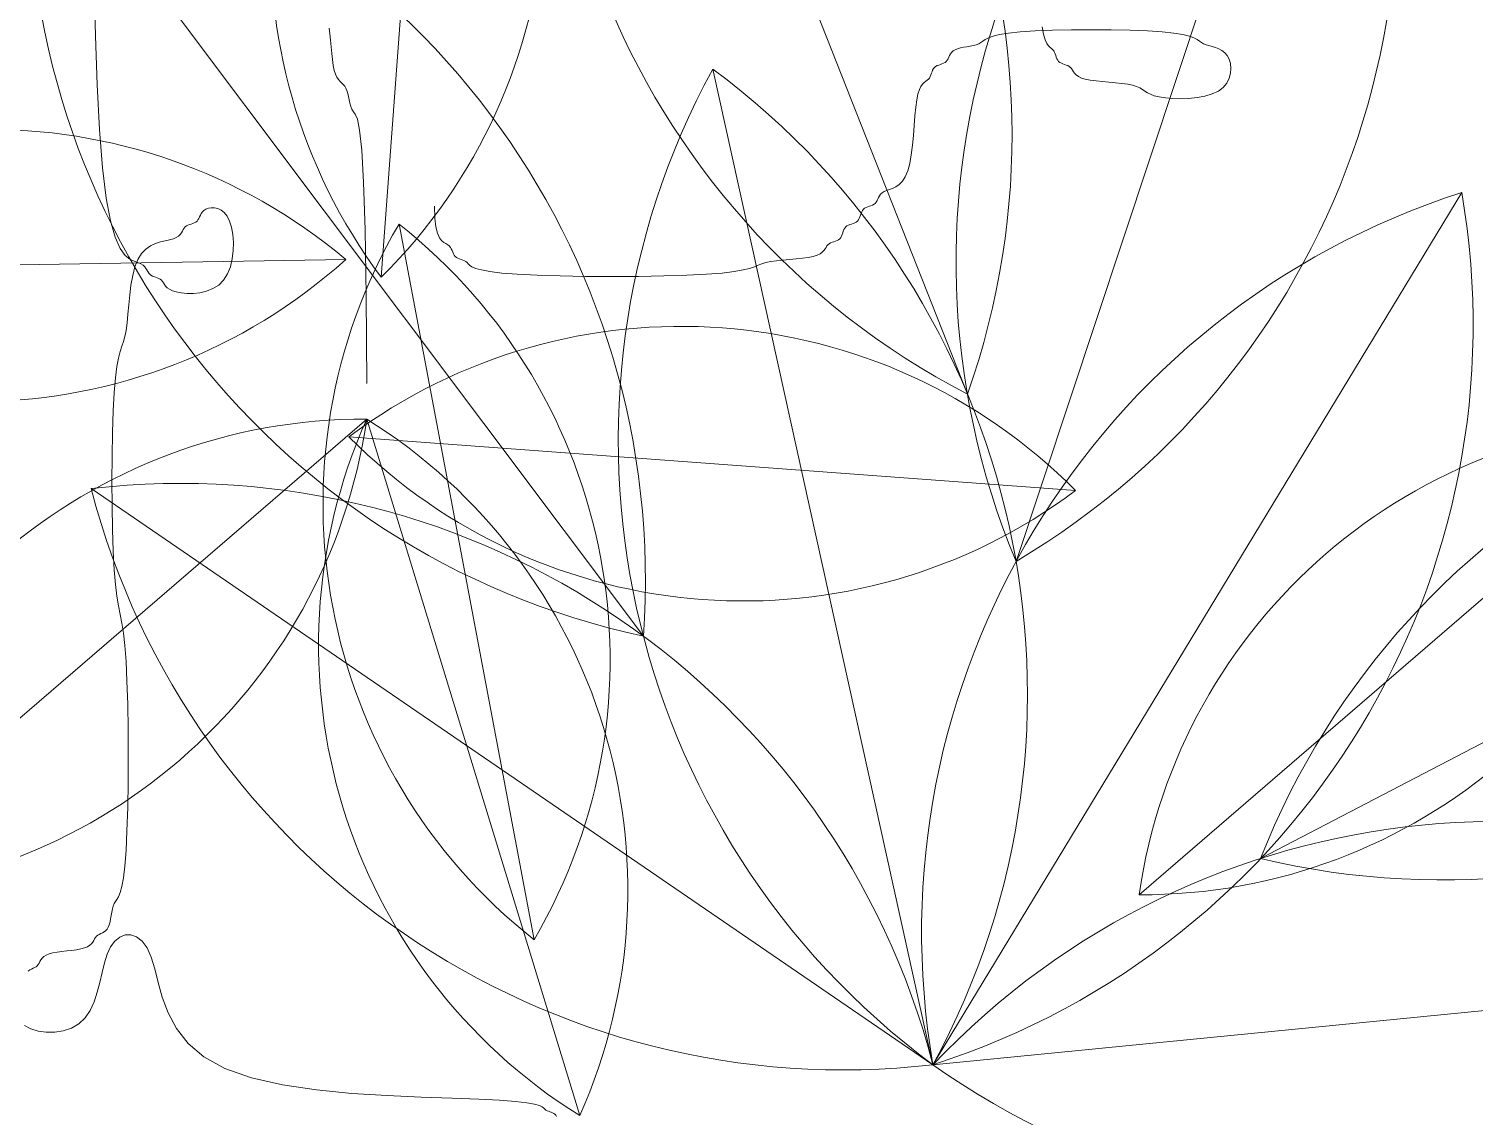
# Model space of a CAD drawing. Header units: millimetres. Extents: x 42 to 552, y 43 to 535.
# Drawn here: x 284.2137 to 284.3451, y 504.4125 to 504.5114 of the extents above; entities that cross this region are included whole.
import ezdxf

# ---------------------------------------------------------------- set-up
doc = ezdxf.new("R2010")
doc.units = ezdxf.units.MM
doc.header["$LTSCALE"] = 0.75
doc.header["$MEASUREMENT"] = 0
doc.layers.add('Gramado', color=9, linetype='Continuous', lineweight=0)

# ---------------------------------------------------------------- blocks, each defined once
blk = doc.blocks.new('arbusto7vista')
for p, q in [((-0.5163606634823452, 0.7073706040454368), (-0.4482699433393691, 0.5347511128616844)), ((-0.3810045409790916, 0.680447189712666), (-0.4394167996755982, 0.5043170022373289)), ((-0.6185525790797612, 0.6391682694651308), (-0.5072094046101085, 0.4907212000931196)), ((-0.4946005522398309, 0.593919276521035), (-0.4545351143242442, 0.412732644589326)), ((-0.3583632501529905, 0.5714298639977216), (-0.4545351143242158, 0.412732644589326)), ((-0.2304148766705225, 0.5360579367811198), (-0.3949489559061021, 0.4502536730395832)), ((-0.6076497003231225, 0.5175646934127229), (-0.4545351143242442, 0.412732644589326)), ((-0.6004169082314377, 0.4363593443116685), (-0.6014485356018611, 0.4363413223587571)), ((-0.5993852808610143, 0.4359880621911714), (-0.6004169082314377, 0.4363593443116685)), ((-0.6041105670682043, 0.4341677137947215), (-0.6047255756928678, 0.4328177688952479)), ((-0.6033386500847371, 0.4352238789267631), (-0.6041105670682043, 0.4341677137947215)), ((-0.6024368779077918, 0.4359556245059366), (-0.6033386500847371, 0.4352238789267631)), ((-0.6014485356018611, 0.4363413223587571), (-0.6024368779077918, 0.4359556245059366)), ((-0.5983969385550836, 0.4352058478237097), (-0.5993852808610143, 0.4359880621911714)), ((-0.5974951663781383, 0.4339910730357701), (-0.5983969385550836, 0.4352058478237097)), ((-0.596723249394671, 0.4323221096538248), (-0.5974951663781383, 0.4339910730357701)), ((-0.6052215503901834, 0.4312407304612975), (-0.6056525974907743, 0.429512296337677)), ((-0.6047255756928678, 0.4328177688952479), (-0.6052215503901834, 0.4312407304612975)), ((-0.5960911069073518, 0.4302007598985966), (-0.596723249394671, 0.4323221096538248)), ((-0.6056525974907743, 0.429512296337677), (-0.6060728233252348, 0.4277081643692213)), ((-0.5954751951715878, 0.4277225475677255), (-0.5960911069073518, 0.4302007598985966)), ((-0.2698612704053005, 0.4308821977067083), (-0.4545351143240737, 0.4127326445886155)), ((-0.6065363342241596, 0.4259040324007799), (-0.6070972365182286, 0.4241755982771593)), ((-0.6060728233252348, 0.4277081643692213), (-0.6065363342241596, 0.4259040324007799)), ((-0.5947186046809634, 0.4250064268530735), (-0.5954751951715878, 0.4277225475677255)), ((-0.6070972365182286, 0.4241755982771593), (-0.6078096365380077, 0.4225985598431947)), ((-0.5936644259290347, 0.4221713519465595), (-0.5947186046809634, 0.4250064268530735)), ((-0.6087276406141484, 0.4212486149437353), (-0.6098855160893493, 0.4201861416071324)), ((-0.6078096365380077, 0.4225985598431947), (-0.6087276406141484, 0.4212486149437353)), ((-0.5921557494094145, 0.4193362770400313), (-0.5936644259290347, 0.4221713519465595)), ((-0.6186507416492475, 0.4192615415352066), (-0.6198086171244483, 0.4198644183448295)), ((-0.6172980833838153, 0.418847908727642), (-0.6186507416492475, 0.4192615415352066)), ((-0.6158155699249335, 0.4186397409760474), (-0.6172980833838153, 0.418847908727642)), ((-0.6142681288692984, 0.418653259334306), (-0.6158155699249335, 0.4186397409760474)), ((-0.6127206878136633, 0.4189046848563152), (-0.6142681288692984, 0.418653259334306)), ((-0.611238174354753, 0.4194102385959582), (-0.6127206878136633, 0.4189046848563152)), ((-0.6098855160893493, 0.4201861416071324), (-0.611238174354753, 0.4194102385959582)), ((-0.5900356656156305, 0.4166201563253793), (-0.5921557494094145, 0.4193362770400313)), ((-0.5871472650412954, 0.4141419439945082), (-0.5900356656156305, 0.4166201563253793)), ((-0.5833336381799938, 0.4120205942392801), (-0.5871472650412954, 0.4141419439945082)), ((-0.5785091161010882, 0.410344421567828), (-0.5833336381799938, 0.4120205942392801)), ((-0.5728729921771105, 0.4090791817533415), (-0.5785091161010882, 0.410344421567828)), ((-0.566695800356456, 0.4081599908852525), (-0.5728729921771105, 0.4090791817533415)), ((-0.5602480745874345, 0.4075219650529789), (-0.566695800356456, 0.4081599908852525)), ((-0.5538003488184131, 0.4071002203459528), (-0.5602480745874345, 0.4075219650529789)), ((-0.5476231569977301, 0.4068298728536064), (-0.5538003488184131, 0.4071002203459528)), ((-0.5419870330737808, 0.4066460386653858), (-0.5476231569977301, 0.4068298728536064)), ((-0.5371625109948468, 0.4064838338706949), (-0.5419870330737808, 0.4066460386653858)), ((-0.5333515894883476, 0.4062909908156342), (-0.5371625109948468, 0.4064838338706949)), ((-0.5304821263975157, 0.4060657068727949), (-0.5333515894883476, 0.4062909908156342)), ((-0.5284134443446646, 0.4058187956714363), (-0.5304821263975157, 0.4060657068727949)), ((-0.5270048659520796, 0.4055610708408324), (-0.5284134443446646, 0.4058187956714363)), ((-0.5261157138420458, 0.4053033460102142), (-0.5270048659520796, 0.4055610708408324)), ((-0.5256053106368768, 0.4050564348088699), (-0.5261157138420458, 0.4053033460102142)), ((-0.5253329789588577, 0.4048311508660305), (-0.5256053106368768, 0.4050564348088699)), ((-0.5251580414302452, 0.4046383078109557), (-0.5253329789588577, 0.4048311508660305)), ((-0.5249650703708539, 0.404485114678991), (-0.5251580414302452, 0.4046383078109557)), ((-0.5247396368902173, 0.4043643621297974), (-0.5249650703708539, 0.404485114678991)), ((-0.524492561795455, 0.4042652362290937), (-0.5247396368902173, 0.4043643621297974)), ((-0.5242346658936299, 0.4041769230426411), (-0.524492561795455, 0.4042652362290937)), ((-0.5239767699918048, 0.4040886086361724), (-0.5242346658936299, 0.4041769230426411)), ((-0.5237296948970425, 0.4039894790754204), (-0.5239767699918048, 0.4040886086361724)), ((-0.5235042614164058, 0.4038687204261322), (-0.5237296948970425, 0.4039894790754204)), ((-0.5233112903569861, 0.4037155187540407), (-0.5235042614164058, 0.4038687204261322)), ((-0.5231579955136567, 0.4035217636846937), (-0.5233112903569861, 0.4037155187540407)), ((-0.5230371626324768, 0.4032901590829425), (-0.5231579955136567, 0.4035217636846937))]:
    blk.add_line(p, q)
for centre, start, end in [((-0.3830323367404276, 0.6602235778670291), 160.525592060156, 242.5284710503145), ((-0.5815982700813151, 0.5818981390401206), 340.5255920601539, 62.52847105031081), ((-0.3089085090658727, 0.558785992235272), 120.6508448383217, 202.6537238284791), ((-0.5115128315888455, 0.6259781997147513), 300.6508448383195, 22.65372382847625), ((-0.4775009148923459, 0.6289843203673229), 175.870402746447, 257.8732817366043), ((-0.6482610687975239, 0.500905149190956), 355.8704027464452, 77.87328173660251), ((-0.3703574326149806, 0.5263697982465914), 151.4676105058095, 233.4704894959672), ((-0.5787782339490946, 0.4802821228638123), 331.4676105058073, 53.47048949596487), ((-0.3151736800507479, 0.4367675239629421), 107.7823411702163, 189.7852201603738), ((-0.4977246844264869, 0.5473949846241055), 287.782341170213, 9.78522016037135), ((-0.263331163376165, 0.398523203499721), 76.5405306696713, 158.5434096598286), ((-0.3620326692005165, 0.587788406320982), 256.5405306696697, 338.5434096598271), ((-0.5913870863194006, 0.3770840464358827), 14.60052126253937, 96.60340025269669), ((-0.4707977283279661, 0.5532132915661947), 194.600521262541, 276.6034002526983), ((-0.3517593858026373, 0.315591333005159), 54.61150502744244, 136.6143840176003), ((-0.3726369989267653, 0.5280235092901933), 234.6115050274406, 316.614384017598)]:
    blk.add_arc(centre, 0.141418827562914, start, end)
blk = doc.blocks.new('arbusto8vista')
for p, q in [((-0.9025804314873938, 0.1255105887609318), (-0.8927822956310365, 0.2576933397124321)), ((-0.4730812241311924, 0.1787414757518064), (-0.4728500278470165, 0.1694306991952459)), ((-0.7823701448698159, 0.1710510413536213), (-0.7821074132993431, 0.169709973101547)), ((-0.7931710828838447, 0.1684749814467068), (-0.7935262825016025, 0.1682124361217632)), ((-0.7927402202462304, 0.1687627311228255), (-0.7931710828838447, 0.1684749814467068)), ((-0.7921454204534939, 0.1690630829745601), (-0.7927402202462304, 0.1687627311228255)), ((-0.7912984093703415, 0.1693634348262805), (-0.7921454204534939, 0.1690630829745601)), ((-0.7901109128615644, 0.1696511845024133), (-0.7912984093703415, 0.1693634348262805)), ((-0.7884946567918405, 0.1699137298273428), (-0.7901109128615644, 0.1696511845024133)), ((-0.7863613670259895, 0.1701384686254812), (-0.7884946567918405, 0.1699137298273428)), ((-0.7836627029442127, 0.1703148990838486), (-0.7863613670259895, 0.1701384686254812)), ((-0.7805100579888631, 0.170440920839809), (-0.7836627029442127, 0.1703148990838486)), ((-0.7821074132993431, 0.169709973101547), (-0.781819459498081, 0.1687343648917334)), ((-0.781819459498081, 0.1687343648917334), (-0.78151889458141, 0.1680549056734151)), ((-0.7770547591177888, 0.1705165338933909), (-0.7805100579888631, 0.170440920839809)), ((-0.7734481332888663, 0.1705417382445944), (-0.7770547591177888, 0.1705165338933909)), ((-0.7698415074599438, 0.1705165338933909), (-0.7734481332888663, 0.1705417382445944)), ((-0.7663862085888979, 0.170440920839809), (-0.7698415074599438, 0.1705165338933909)), ((-0.7632335636335483, 0.1703148990838486), (-0.7663862085888979, 0.170440920839809)), ((-0.7605348995517716, 0.1701384686254812), (-0.7632335636335483, 0.1703148990838486)), ((-0.7584016097858921, 0.1699137298273428), (-0.7605348995517716, 0.1701384686254812)), ((-0.7567853537161966, 0.1696511845024133), (-0.7584016097858921, 0.1699137298273428)), ((-0.7555978572073911, 0.1693634348262805), (-0.7567853537161966, 0.1696511845024133)), ((-0.7547508461242387, 0.1690630829745601), (-0.7555978572073911, 0.1693634348262805)), ((-0.7541560463315022, 0.1687627311228255), (-0.7547508461242387, 0.1690630829745601)), ((-0.7537251836938879, 0.1684749814467068), (-0.7541560463315022, 0.1687627311228255)), ((-0.7533699840761585, 0.1682124361217632), (-0.7537251836938879, 0.1684749814467068)), ((-0.4728500278470165, 0.1694306991952459), (-0.4725431657886645, 0.1605105845920889)), ((-0.1894841477150067, 0.1708526288148562), (-0.1893433333098358, 0.1698024602236359)), ((-0.1893433333098358, 0.1698024602236359), (-0.1892277383811347, 0.1686514754476605)), ((-0.1892277383811347, 0.1686514754476605), (-0.1891247522725621, 0.1674500825793075)), ((-0.7992073806535984, 0.1658370041028974), (-0.7993492482037823, 0.1655366667897198)), ((-0.7990402908726253, 0.1661373414160749), (-0.7992073806535984, 0.1658370041028974)), ((-0.7988290631059272, 0.1664250771636659), (-0.7990402908726253, 0.1661373414160749)), ((-0.7985547815985399, 0.1666876097800838), (-0.7988290631059272, 0.1664250771636659)), ((-0.7981985305954709, 0.1669123376997419), (-0.7985547815985399, 0.1666876097800838)), ((-0.7977487505196734, 0.1670908599297292), (-0.7981985305954709, 0.1669123376997419)), ((-0.7972233065059129, 0.1672315777679643), (-0.7977487505196734, 0.1670908599297292)), ((-0.7966474198668436, 0.1673470930850414), (-0.7972233065059129, 0.1672315777679643)), ((-0.7960463119150916, 0.1674500077515404), (-0.7966474198668436, 0.1673470930850414)), ((-0.7954452039633395, 0.1675529236380555), (-0.7960463119150916, 0.1674500077515404)), ((-0.7948693173242702, 0.1676684426151667), (-0.7954452039633395, 0.1675529236380555)), ((-0.7943438733105097, 0.1678091665534964), (-0.7948693173242702, 0.1676684426151667)), ((-0.7938940932347123, 0.1679876973236247), (-0.7943438733105097, 0.1678091665534964)), ((-0.7935262825016025, 0.1682124361217632), (-0.7938940932347123, 0.1679876973236247)), ((-0.78151889458141, 0.1680549056734151), (-0.7812183296647675, 0.1676022843958407)), ((-0.7812183296647675, 0.1676022843958407), (-0.7809303758635053, 0.1673071900082022)), ((-0.7809303758635053, 0.1673071900082022), (-0.7806676442930325, 0.1671003114597625)), ((-0.7806676442930325, 0.1671003114597625), (-0.7804427460686725, 0.1669123376997419)), ((-0.7804427460686725, 0.1669123376997419), (-0.7802640886772565, 0.1666876097800838)), ((-0.7802640886772565, 0.1666876097800838), (-0.7801232650910208, 0.1664250771636659)), ((-0.7801232650910208, 0.1664250771636659), (-0.7800076646536809, 0.1661373414160749)), ((-0.7800076646536809, 0.1661373414160749), (-0.7799046767088669, 0.1658370041028974)), ((-0.7799046767088669, 0.1658370041028974), (-0.7798016906002943, 0.1655366667897198)), ((-0.7530021733430203, 0.1679876973236247), (-0.7533699840761585, 0.1682124361217632)), ((-0.7525523932672513, 0.1678070661909032), (-0.7530021733430203, 0.1679876973236247)), ((-0.7520269492534908, 0.1676516397143786), (-0.7525523932672513, 0.1678070661909032)), ((-0.7514510626143931, 0.1674962138478691), (-0.7520269492534908, 0.1676516397143786)), ((-0.750849954662641, 0.1673155845451646), (-0.7514510626143931, 0.1674962138478691)), ((-0.7502488467109174, 0.1670845477600977), (-0.750849954662641, 0.1673155845451646)), ((-0.7496729600718197, 0.1667778994464868), (-0.7502488467109174, 0.1670845477600977)), ((-0.7491475160580592, 0.1663704355581075), (-0.7496729600718197, 0.1667778994464868)), ((-0.7486977359822902, 0.1658369520488066), (-0.7491475160580592, 0.1663704355581075)), ((-0.7483477902308664, 0.1651627465328573), (-0.7486977359822902, 0.1658369520488066)), ((-0.1891247522725621, 0.1674500825793075), (-0.1890217643277481, 0.1662486897109545)), ((-0.1890217643277481, 0.1662486897109545), (-0.1889061638904082, 0.1650977049349649)), ((-0.8022842736857285, 0.1631990267591021), (-0.8023998671607728, 0.1629112770829835)), ((-0.8021434598161363, 0.1634615720840458), (-0.8022842736857285, 0.1631990267591021)), ((-0.8019648153547223, 0.1636863108821842), (-0.8021434598161363, 0.1634615720840458)), ((-0.8017399335032849, 0.1638648416523125), (-0.8019648153547223, 0.1636863108821842)), ((-0.8014772210599972, 0.1640055655906281), (-0.8017399335032849, 0.1638648416523125)), ((-0.80118928822219, 0.1641210845677534), (-0.8014772210599972, 0.1640055655906281)), ((-0.8008887451870805, 0.1642240004542685), (-0.80118928822219, 0.1641210845677534)), ((-0.8005882021519994, 0.1643269151207676), (-0.8008887451870805, 0.1642240004542685)), ((-0.8003002693141639, 0.1644424304378447), (-0.8005882021519994, 0.1643269151207676)), ((-0.8000375568709046, 0.1645831482760798), (-0.8003002693141639, 0.1644424304378447)), ((-0.7998126750194672, 0.164761670506067), (-0.8000375568709046, 0.1645831482760798)), ((-0.7996329796317525, 0.1649863984257252), (-0.7998126750194672, 0.164761670506067)), ((-0.7994848092781979, 0.1652489310421288), (-0.7996329796317525, 0.1649863984257252)), ((-0.7993492482037823, 0.1655366667897198), (-0.7994848092781979, 0.1652489310421288)), ((-0.7798016906002943, 0.1655366667897198), (-0.7796860956715932, 0.1652489310421288)), ((-0.7796860956715932, 0.1652489310421288), (-0.7795452812664223, 0.1649863984257252)), ((-0.7795452812664223, 0.1649863984257252), (-0.779366636728497, 0.164761670506067)), ((-0.779366636728497, 0.164761670506067), (-0.7791417548770596, 0.1645831482760798)), ((-0.7791417548770596, 0.1645831482760798), (-0.7788790424338004, 0.1644424304378447)), ((-0.7788790424338004, 0.1644424304378447), (-0.7785911095959648, 0.1643269151207676)), ((-0.7785911095959648, 0.1643269151207676), (-0.7782905665608553, 0.1642240004542685)), ((-0.7782905665608553, 0.1642240004542685), (-0.7779900235257742, 0.1641210845677534)), ((-0.7779900235257742, 0.1641210845677534), (-0.7777020906879386, 0.1640055655906281)), ((-0.7777020906879386, 0.1640055655906281), (-0.7774393782446793, 0.1638648416523125)), ((-0.7774393782446793, 0.1638648416523125), (-0.7772144963932419, 0.1636863108821842)), ((-0.7772144963932419, 0.1636863108821842), (-0.777032699229494, 0.1634615720840458)), ((-0.777032699229494, 0.1634615720840458), (-0.7768698164435364, 0.1631990267591021)), ((-0.7768698164435364, 0.1631990267591021), (-0.7766943216240918, 0.1629112770829835)), ((-0.7481176454850527, 0.1643751232665807), (-0.7483477902308664, 0.1651627465328573)), ((-0.7480262174998131, 0.1635118881667381), (-0.7481176454850527, 0.1643751232665807)), ((-0.7480924220301404, 0.1626108471501055), (-0.7480262174998131, 0.1635118881667381)), ((-0.1889061638904082, 0.1650977049349649), (-0.1887653403041725, 0.1640475363437588)), ((-0.1887653403041725, 0.1640475363437588), (-0.1885866829127565, 0.1631485920296711)), ((-0.1885866829127565, 0.1631485920296711), (-0.1883617846883965, 0.1624365777502419)), ((-0.8041169556899774, 0.1606617952457015), (-0.8044174987250585, 0.1602385783836553)), ((-0.8038164126548679, 0.1609589927918051), (-0.8041169556899774, 0.1606617952457015)), ((-0.8035284798170608, 0.1611742780265502), (-0.8038164126548679, 0.1609589927918051)), ((-0.8032657673737731, 0.1613517579545345), (-0.8035284798170608, 0.1611742780265502)), ((-0.8030408855223357, 0.1615355395803135), (-0.8032657673737731, 0.1613517579545345)), ((-0.8028622410609216, 0.1617602783784662), (-0.8030408855223357, 0.1615355395803135)), ((-0.8027214271913294, 0.1620228237033956), (-0.8028622410609216, 0.1617602783784662)), ((-0.8026058337162851, 0.1623105733795285), (-0.8027214271913294, 0.1620228237033956)), ((-0.8025028504385432, 0.1626109252312489), (-0.8026058337162851, 0.1623105733795285)), ((-0.8023998671607728, 0.1629112770829835), (-0.8025028504385432, 0.1626109252312489)), ((-0.7766943216240918, 0.1629112770829835), (-0.7764746883598548, 0.1626109252312489)), ((-0.7764746883598548, 0.1626109252312489), (-0.7761793902395482, 0.1623105733795285)), ((-0.7761793902395482, 0.1623105733795285), (-0.775776900851838, 0.1620228237033956)), ((-0.775776900851838, 0.1620228237033956), (-0.7752356937854472, 0.1617602783784662)), ((-0.7752356937854472, 0.1617602783784662), (-0.7745242426290702, 0.1615355395803135)), ((-0.7745242426290702, 0.1615355395803135), (-0.7736246824775037, 0.1613570087593672)), ((-0.7736246824775037, 0.1613570087593672), (-0.7725737944499826, 0.1612162844651976)), ((-0.7725737944499826, 0.1612162844651976), (-0.7714220211718157, 0.1611007645222315)), ((-0.7714220211718157, 0.1611007645222315), (-0.7702198052683116, 0.160997846754853)), ((-0.7702198052683116, 0.160997846754853), (-0.7690175893648359, 0.1608949289874744)), ((-0.7690175893648359, 0.1608949289874744), (-0.7678658160866689, 0.1607794090445083)), ((-0.7678658160866689, 0.1607794090445083), (-0.7668149280591479, 0.1606386847503387)), ((-0.7668149280591479, 0.1606386847503387), (-0.7659153679075814, 0.1604601539293782)), ((-0.7659153679075814, 0.1604601539293782), (-0.7651997131990811, 0.1602354151312397)), ((-0.749425988264079, 0.1600589477673395), (-0.748773391657295, 0.1608465710336304)), ((-0.748773391657295, 0.1608465710336304), (-0.7483351748309701, 0.161709806133473)), ((-0.7483351748309701, 0.161709806133473), (-0.7480924220301404, 0.1626108471501055)), ((-0.4725431657886645, 0.1605105845920889), (-0.4721354166434537, 0.1523717938957958)), ((-0.1883617846883965, 0.1624365777502419), (-0.1880990531179236, 0.161888389923547)), ((-0.1880990531179236, 0.161888389923547), (-0.1878110993166615, 0.1614662226327965)), ((-0.1878110993166615, 0.1614662226327965), (-0.187510534400019, 0.1611322699612145)), ((-0.187510534400019, 0.1611322699612145), (-0.187209969483348, 0.1608487259920253)), ((-0.187209969483348, 0.1608487259920253), (-0.1869220156820859, 0.1605777848084387)), ((-0.1869220156820859, 0.1605777848084387), (-0.186659284111613, 0.1602816404936789)), ((-0.8051930258575908, 0.1577717418561519), (-0.8053727212453055, 0.1564233308242677)), ((-0.8049681440061534, 0.1588376586934714), (-0.8051930258575908, 0.1577717418561519)), ((-0.8047054315628941, 0.1596452352011113), (-0.8049681440061534, 0.1588376586934714)), ((-0.8044174987250585, 0.1602385783836553), (-0.8047054315628941, 0.1596452352011113)), ((-0.7651997131990811, 0.1602354151312397), (-0.7646290812679126, 0.1599728698063103)), ((-0.7646290812679126, 0.1599728698063103), (-0.7641467243901161, 0.1596851201301774)), ((-0.7641467243901161, 0.1596851201301774), (-0.7636958948417316, 0.159384768278457)), ((-0.7636958948417316, 0.159384768278457), (-0.7632198448987708, 0.1590844164267224)), ((-0.7632198448987708, 0.1590844164267224), (-0.7626618268373306, 0.1587966667505896)), ((-0.7626618268373306, 0.1587966667505896), (-0.7619650929333943, 0.1585341214256601)), ((-0.7619650929333943, 0.1585341214256601), (-0.7610728954630304, 0.1583093826275217)), ((-0.7610728954630304, 0.1583093826275217), (-0.7599484534600265, 0.1581350524809295)), ((-0.7599484534600265, 0.1581350524809295), (-0.7586348529892177, 0.15802373290731)), ((-0.7586348529892177, 0.15802373290731), (-0.7571951468732436, 0.1579880257772714)), ((-0.7571951468732436, 0.1579880257772714), (-0.7556923879346584, 0.1580405329614081)), ((-0.7556923879346584, 0.1580405329614081), (-0.7541896289960732, 0.1581938563302856)), ((-0.7541896289960732, 0.1581938563302856), (-0.7527499228800707, 0.1584605977545124)), ((-0.7527499228800707, 0.1584605977545124), (-0.7514363224092904, 0.1588533591046968)), ((-0.7514363224092904, 0.1588533591046968), (-0.7503118804062865, 0.1593847422514045)), ((-0.7503118804062865, 0.1593847422514045), (-0.749425988264079, 0.1600589477673395)), ((-0.186659284111613, 0.1602816404936789), (-0.186434385887253, 0.1599224871309701)), ((-0.186434385887253, 0.1599224871309701), (-0.1862552030709423, 0.1594730204131736)), ((-0.1862552030709423, 0.1594730204131736), (-0.186110701510529, 0.1589479424718263)), ((-0.186110701510529, 0.1589479424718263), (-0.1859851180003318, 0.1583724570481024)), ((-0.1859851180003318, 0.1583724570481024), (-0.1858626893347264, 0.1577717678832045)), ((-0.1858626893347264, 0.1577717678832045), (-0.18572765230806, 0.1571710787182923)), ((-0.8053727212453055, 0.1564233308242677), (-0.8055208915988601, 0.1548480842917002)), ((-0.18572765230806, 0.1571710787182923), (-0.1855642437146798, 0.1565955932945826)), ((-0.1855642437146798, 0.1565955932945826), (-0.1853567003489331, 0.1560705153532211)), ((-0.1853567003489331, 0.1560705153532211), (-0.1850892590051672, 0.1556210486354388)), ((-0.1850892590051672, 0.1556210486354388), (-0.1847535125026809, 0.1551715808501228)), ((-0.1847535125026809, 0.1551715808501228), (-0.1843704777603818, 0.1542432355772121)), ((-0.8056564526732757, 0.1531216140920009), (-0.8057983202234595, 0.1513195320587499)), ((-0.8055208915988601, 0.1548480842917002), (-0.8056564526732757, 0.1531216140920009)), ((-0.1843704777603818, 0.1542432355772121), (-0.1839685277221861, 0.1522563203643443)), ((-0.8057983202234595, 0.1513195320587499), (-0.8059654100044327, 0.1495174500254848)), ((-0.4721354166434537, 0.1523717938957958), (-0.4716015590987297, 0.145404989059756)), ((-0.1839685277221861, 0.1522563203643443), (-0.1835760353319529, 0.1486311427591858)), ((-0.8061766377711024, 0.1477909798257997), (-0.8064509192785181, 0.1462157332932179)), ((-0.8059654100044327, 0.1495174500254848), (-0.8061766377711024, 0.1477909798257997)), ((-0.1835760353319529, 0.1486311427591858), (-0.1832213735335415, 0.1427880103093884)), ((-0.8068071702815871, 0.1448673222613479), (-0.8072569503573845, 0.1438014054240284)), ((-0.8064509192785181, 0.1462157332932179), (-0.8068071702815871, 0.1448673222613479)), ((-0.4716015590987297, 0.145404989059756), (-0.4709268807986007, 0.1399021163677645)), ((-0.8089593889619664, 0.1419772688717984), (-0.8095604969137185, 0.1416800713256947)), ((-0.8083582810102143, 0.1424004857338304), (-0.8089593889619664, 0.1419772688717984)), ((-0.8077823943711451, 0.1429938289163886), (-0.8083582810102143, 0.1424004857338304)), ((-0.8072569503573845, 0.1438014054240284), (-0.8077823943711451, 0.1429938289163886)), ((-0.1832213735335415, 0.1427880103093884), (-0.1829329152708112, 0.1341472305626041)), ((-0.8123979028509893, 0.1394400373583835), (-0.8125460829211875, 0.1391774920334541)), ((-0.8122623348142781, 0.1397277870345164), (-0.8123979028509893, 0.1394400373583835)), ((-0.8121204625970506, 0.1400281388862368), (-0.8122623348142781, 0.1397277870345164)), ((-0.8119533699852468, 0.1403284907379714), (-0.8121204625970506, 0.1400281388862368)), ((-0.8117421407648919, 0.1406162404141043), (-0.8119533699852468, 0.1403284907379714)), ((-0.811467858721926, 0.1408787857390337), (-0.8117421407648919, 0.1406162404141043)), ((-0.8111116076423457, 0.1411035245371721), (-0.811467858721926, 0.1408787857390337)), ((-0.8106618275665483, 0.1412873061629654), (-0.8111116076423457, 0.1411035245371721)), ((-0.8101363835527877, 0.1414647860909497), (-0.8106618275665483, 0.1412873061629654)), ((-0.8095604969137185, 0.1416800713256947), (-0.8101363835527877, 0.1414647860909497)), ((-0.4709268807986007, 0.1399021163677645), (-0.4701387052143389, 0.1357602594249414)), ((-0.8928243975483667, 0.1362842940984308), (-0.8928953299080433, 0.1384150604098409)), ((-0.8154161576241847, 0.1368019819334449), (-0.8155191437327858, 0.1365016300817103)), ((-0.8153131696793707, 0.1371023337851653), (-0.8154161576241847, 0.1368019819334449)), ((-0.8151975692420308, 0.1373900834612982), (-0.8153131696793707, 0.1371023337851653)), ((-0.8150567456557951, 0.1376526287862276), (-0.8151975692420308, 0.1373900834612982)), ((-0.8148780882643791, 0.1378773675843803), (-0.8150567456557951, 0.1376526287862276)), ((-0.8146531900400475, 0.1380558984053266), (-0.8148780882643791, 0.1378773675843803)), ((-0.8143904584695463, 0.1381966226994962), (-0.8146531900400475, 0.1380558984053266)), ((-0.8141025046682842, 0.1383121426424623), (-0.8143904584695463, 0.1381966226994962)), ((-0.8138019397516416, 0.1384150604098409), (-0.8141025046682842, 0.1383121426424623)), ((-0.8135013748349991, 0.1385179781772194), (-0.8138019397516416, 0.1384150604098409)), ((-0.813213421033737, 0.1386334981201855), (-0.8135013748349991, 0.1385179781772194)), ((-0.8129506894632357, 0.1387742224143551), (-0.813213421033737, 0.1386334981201855)), ((-0.8127257912389041, 0.1389527532353156), (-0.8129506894632357, 0.1387742224143551)), ((-0.8125460829211875, 0.1391774920334541), (-0.8127257912389041, 0.1389527532353156)), ((-0.4537785201864608, 0.1368019819334449), (-0.4539203924036883, 0.1365016300817103)), ((-0.4536114275746854, 0.1371023337851653), (-0.4537785201864608, 0.1368019819334449)), ((-0.4534001983543021, 0.1373900834612982), (-0.4536114275746854, 0.1371023337851653)), ((-0.4531259163113361, 0.1376526287862276), (-0.4534001983543021, 0.1373900834612982)), ((-0.4527696652317559, 0.1378773675843803), (-0.4531259163113361, 0.1376526287862276)), ((-0.4523198851559869, 0.1380495973683651), (-0.4527696652317559, 0.1378773675843803)), ((-0.4517944411422263, 0.1381462144037755), (-0.4523198851559869, 0.1380495973683651)), ((-0.4512185545031286, 0.1381420146444299), (-0.4517944411422263, 0.1381462144037755)), ((-0.4506174465513766, 0.1380117940441181), (-0.4512185545031286, 0.1381420146444299)), ((-0.450016338599653, 0.1377303485566728), (-0.4506174465513766, 0.1380117940441181)), ((-0.4494404519605553, 0.1372724741358837), (-0.450016338599653, 0.1377303485566728)), ((-0.4489150079467947, 0.1366129667355835), (-0.4494404519605553, 0.1372724741358837)), ((-0.8993519859491528, 0.1351889034570206), (-0.8747826933612544, 0.004940552307786561)), ((-0.8926305157652337, 0.1346765052640961), (-0.8928243975483667, 0.1362842940984308)), ((-0.8923420575025318, 0.1335097815954924), (-0.8926305157652337, 0.1346765052640961)), ((-0.8184257962708443, 0.134163976122565), (-0.8185413897458602, 0.133876240374974)), ((-0.8182849824012521, 0.1344265087389687), (-0.8184257962708443, 0.134163976122565)), ((-0.8181063379398097, 0.1346512366586268), (-0.8182849824012521, 0.1344265087389687)), ((-0.8178814560883723, 0.1348297588886282), (-0.8181063379398097, 0.1346512366586268)), ((-0.817618743645113, 0.1349704767268634), (-0.8178814560883723, 0.1348297588886282)), ((-0.8173308108073059, 0.1350859920439262), (-0.817618743645113, 0.1349704767268634)), ((-0.8170302677721963, 0.1351889067104253), (-0.8173308108073059, 0.1350859920439262)), ((-0.8167297247370868, 0.1352918225969404), (-0.8170302677721963, 0.1351889067104253)), ((-0.8164417918992797, 0.1354073415740658), (-0.8167297247370868, 0.1352918225969404)), ((-0.816179079455992, 0.1355480655123813), (-0.8164417918992797, 0.1354073415740658)), ((-0.8159541976045546, 0.1357265962825096), (-0.816179079455992, 0.1355480655123813)), ((-0.8157755530666293, 0.1359513350806481), (-0.8159541976045546, 0.1357265962825096)), ((-0.8156347386614868, 0.1362138804055917), (-0.8157755530666293, 0.1359513350806481)), ((-0.8155191437327858, 0.1365016300817103), (-0.8156347386614868, 0.1362138804055917)), ((-0.4701387052143389, 0.1357602594249414), (-0.4692748647740075, 0.1327777861667983)), ((-0.4568724410398772, 0.134163976122565), (-0.4570279752222746, 0.133876240374974)), ((-0.4567169050212954, 0.1344265087389687), (-0.4568724410398772, 0.134163976122565)), ((-0.4565361458537893, 0.1346512366586268), (-0.4567169050212954, 0.1344265087389687)), ((-0.4563112476294577, 0.1348297588886282), (-0.4565361458537893, 0.1346512366586268)), ((-0.4560485160589565, 0.1349704767268634), (-0.4563112476294577, 0.1348297588886282)), ((-0.4557605622576943, 0.1350859920439262), (-0.4560485160589565, 0.1349704767268634)), ((-0.4554599973410518, 0.1351889067104253), (-0.4557605622576943, 0.1350859920439262)), ((-0.4551594324244093, 0.1352918225969404), (-0.4554599973410518, 0.1351889067104253)), ((-0.4548714786231471, 0.1354073415740658), (-0.4551594324244093, 0.1352918225969404)), ((-0.4546087470526459, 0.1355480655123813), (-0.4548714786231471, 0.1354073415740658)), ((-0.4543838488283143, 0.1357265962825096), (-0.4546087470526459, 0.1355480655123813)), ((-0.4542041405105977, 0.1359513350806481), (-0.4543838488283143, 0.1357265962825096)), ((-0.4540559604403995, 0.1362138804055917), (-0.4542041405105977, 0.1359513350806481)), ((-0.4539203924036883, 0.1365016300817103), (-0.4540559604403995, 0.1362138804055917)), ((-0.4484652278710257, 0.1357266223095621), (-0.4489150079467947, 0.1366129667355835)), ((-0.4481142312698125, 0.134602939197336), (-0.4484652278710257, 0.1357266223095621)), ((-0.4478767305756151, 0.1332902252811721), (-0.4481142312698125, 0.134602939197336)), ((-0.1829329152708112, 0.1341472305626041), (-0.1827390334876782, 0.1221291110664993)), ((-0.8919873957041204, 0.1327022107812752), (-0.8923420575025318, 0.1335097815954924)), ((-0.8915949033138872, 0.1321718805100716), (-0.8919873957041204, 0.1327022107812752)), ((-0.8911929532756631, 0.131836878470537), (-0.8915949033138872, 0.1321718805100716)), ((-0.8908099185333924, 0.1316152923513272), (-0.8911929532756631, 0.131836878470537)), ((-0.8904741720309062, 0.1314252098410691), (-0.8908099185333924, 0.1316152923513272)), ((-0.8211096665912692, 0.1316037406111974), (-0.8213345484427066, 0.1314252098410691)), ((-0.8208469541480099, 0.1317444645495272), (-0.8211096665912692, 0.1316037406111974)), ((-0.8205590213101743, 0.1318599835266525), (-0.8208469541480099, 0.1317444645495272)), ((-0.8202584782750648, 0.1319628994131676), (-0.8205590213101743, 0.1318599835266525)), ((-0.8199579352399837, 0.1320658140796525), (-0.8202584782750648, 0.1319628994131676)), ((-0.8196700024021482, 0.1321813293967296), (-0.8199579352399837, 0.1320658140796525)), ((-0.8194072899588889, 0.1323220472349647), (-0.8196700024021482, 0.1321813293967296)), ((-0.8191824081074515, 0.1325005694649519), (-0.8194072899588889, 0.1323220472349647)), ((-0.8190037636460374, 0.13272529738461), (-0.8191824081074515, 0.1325005694649519)), ((-0.8188629497764452, 0.1329878300010279), (-0.8190037636460374, 0.13272529738461)), ((-0.8187473563014009, 0.1332755657486189), (-0.8188629497764452, 0.1329878300010279)), ((-0.8186443730236306, 0.1335759030617965), (-0.8187473563014009, 0.1332755657486189)), ((-0.8185413897458602, 0.133876240374974), (-0.8186443730236306, 0.1335759030617965)), ((-0.4692748647740075, 0.1327777861667983), (-0.4683731919056129, 0.130753064528804)), ((-0.4619166533821613, 0.1316268446506257), (-0.4628183043690228, 0.1312036265685634)), ((-0.4610150023953281, 0.1319240409767133), (-0.4619166533821613, 0.1316268446506257)), ((-0.4601511829184233, 0.13213932255141), (-0.4610150023953281, 0.1319240409767133)), ((-0.4593630264614035, 0.1323167963792997), (-0.4601511829184233, 0.13213932255141)), ((-0.4586883645341686, 0.1325005694649519), (-0.4593630264614035, 0.1323167963792997)), ((-0.4581545198429353, 0.13272529738461), (-0.4586883645341686, 0.1325005694649519)), ((-0.4577467798787893, 0.1329878300010279), (-0.4581545198429353, 0.13272529738461)), ((-0.4574399233290762, 0.1332755657486189), (-0.4577467798787893, 0.1329878300010279)), ((-0.4572087288811133, 0.1335759030617965), (-0.4574399233290762, 0.1332755657486189)), ((-0.4570279752222746, 0.133876240374974), (-0.4572087288811133, 0.1335759030617965)), ((-0.4477653364446894, 0.1318514908290638), (-0.4478767305756151, 0.1332902252811721)), ((-0.4477926595334054, 0.1303497461089904), (-0.4477653364446894, 0.1318514908290638)), ((-0.8902067307636514, 0.1312004710429306), (-0.8904741720309062, 0.1314252098410691)), ((-0.889999187933455, 0.1309379257180012), (-0.8902067307636514, 0.1312004710429306)), ((-0.88983578079376, 0.1306501760418683), (-0.889999187933455, 0.1309379257180012)), ((-0.8897007465979243, 0.1303498241901337), (-0.88983578079376, 0.1306501760418683)), ((-0.8895783225993625, 0.1300494723384134), (-0.8897007465979243, 0.1303498241901337)), ((-0.889452746051461, 0.1297617226622805), (-0.8895783225993625, 0.1300494723384134)), ((-0.8893082542076627, 0.1294991773373511), (-0.889452746051461, 0.1297617226622805)), ((-0.889129084321354, 0.1292744385392126), (-0.8893082542076627, 0.1294991773373511)), ((-0.8889042024699165, 0.1290959077182521), (-0.889129084321354, 0.1292744385392126)), ((-0.8886414900266573, 0.1289551834240825), (-0.8889042024699165, 0.1290959077182521)), ((-0.8883535571888217, 0.1288396634811164), (-0.8886414900266573, 0.1289551834240825)), ((-0.8880530141537406, 0.1287367457137378), (-0.8883535571888217, 0.1288396634811164)), ((-0.8271270236641328, 0.1288396634811164), (-0.8283292395676369, 0.1287367457137378)), ((-0.8259752503859659, 0.1289551834240825), (-0.8271270236641328, 0.1288396634811164)), ((-0.8249243623584448, 0.1290959077182521), (-0.8259752503859659, 0.1289551834240825)), ((-0.8240248022068783, 0.1292744385392126), (-0.8249243623584448, 0.1290959077182521)), ((-0.8233133510505013, 0.1294991773373511), (-0.8240248022068783, 0.1292744385392126)), ((-0.8227721439841105, 0.1297617226622805), (-0.8233133510505013, 0.1294991773373511)), ((-0.8223696545964003, 0.1300494723384134), (-0.8227721439841105, 0.1297617226622805)), ((-0.8220743564760937, 0.130349824190148), (-0.8223696545964003, 0.1300494723384134)), ((-0.8218547232118567, 0.1306501760418683), (-0.8220743564760937, 0.130349824190148)), ((-0.8216792283924121, 0.1309379257180012), (-0.8218547232118567, 0.1306501760418683)), ((-0.8215163456064545, 0.1312004710429306), (-0.8216792283924121, 0.1309379257180012)), ((-0.8213345484427066, 0.1314252098410691), (-0.8215163456064545, 0.1312004710429306)), ((-0.4683731919056129, 0.130753064528804), (-0.4674715190372183, 0.1294844624464702)), ((-0.4674715190372183, 0.1294844624464702), (-0.4666076785968869, 0.12877034785528)), ((-0.4644702803029475, 0.1298026971182367), (-0.4651449422301539, 0.1287367717407903)), ((-0.4636821238459277, 0.1306102797259712), (-0.4644702803029475, 0.1298026971182367)), ((-0.4628183043690228, 0.1312036265685634), (-0.4636821238459277, 0.1306102797259712)), ((-0.4483138999950427, 0.1274092669368088), (-0.447971310498076, 0.1288480013889171)), ((-0.447971310498076, 0.1288480013889171), (-0.4477926595334054, 0.1303497461089904)), ((-0.9090368524931591, 0.1287367457137378), (-1.04156369834854, 0.1265190345081209)), ((-0.8877524711186311, 0.1286338279463592), (-0.8880530141537406, 0.1287367457137378)), ((-0.887464538280824, 0.1285183080033931), (-0.8877524711186311, 0.1286338279463592)), ((-0.8872018258375363, 0.1283775837092236), (-0.887464538280824, 0.1285183080033931)), ((-0.8869769439860988, 0.1281990528882773), (-0.8872018258375363, 0.1283775837092236)), ((-0.8867825362425208, 0.1279743140901246), (-0.8869769439860988, 0.1281990528882773)), ((-0.8865313793978373, 0.1277117687651952), (-0.8867825362425208, 0.1279743140901246)), ((-0.886116283561762, 0.1274240190890623), (-0.8865313793978373, 0.1277117687651952)), ((-0.8854300588441504, 0.1271236672373419), (-0.886116283561762, 0.1274240190890623)), ((-0.8843655153547161, 0.1268233153856073), (-0.8854300588441504, 0.1271236672373419)), ((-0.8828154632032863, 0.1265355657094887), (-0.8843655153547161, 0.1268233153856073)), ((-0.8806727124995746, 0.126273020384545), (-0.8828154632032863, 0.1265355657094887)), ((-0.8778300733533797, 0.1260482815864066), (-0.8806727124995746, 0.126273020384545)), ((-0.8405489393091443, 0.126273020384545), (-0.843394731157673, 0.1260482815864066)), ((-0.8383841196890671, 0.1265355657094887), (-0.8405489393091443, 0.126273020384545)), ((-0.8367741661932087, 0.1268233153856073), (-0.8383841196890671, 0.1265355657094887)), ((-0.8355929727173077, 0.1271236672373419), (-0.8367741661932087, 0.1268233153856073)), ((-0.8347144331571315, 0.1274240190890623), (-0.8355929727173077, 0.1271236672373419)), ((-0.8340124414084187, 0.1277117687651952), (-0.8347144331571315, 0.1274240190890623)), ((-0.8333608913669082, 0.1279743140901246), (-0.8340124414084187, 0.1277117687651952)), ((-0.8326336769283671, 0.1281990528882773), (-0.8333608913669082, 0.1279743140901246)), ((-0.8317341167768006, 0.1283775837092236), (-0.8326336769283671, 0.1281990528882773)), ((-0.8306832287492796, 0.1285183080033931), (-0.8317341167768006, 0.1283775837092236)), ((-0.8295314554711126, 0.1286338279463592), (-0.8306832287492796, 0.1285183080033931)), ((-0.8283292395676369, 0.1287367457137378), (-0.8295314554711126, 0.1286338279463592)), ((-0.4666076785968869, 0.12877034785528), (-0.4658195030126251, 0.1284090886907165)), ((-0.4656787868449044, 0.1273883498304116), (-0.4660865262734717, 0.1258130905893324)), ((-0.4658195030126251, 0.1284090886907165), (-0.4651448247124961, 0.1281990528882773)), ((-0.4651449422301539, 0.1287367717407903), (-0.4656787868449044, 0.1273883498304116)), ((-0.4651448247124961, 0.1281990528882773), (-0.4646109671677721, 0.1279743140901246)), ((-0.4646109671677721, 0.1279743140901246), (-0.4642032180225613, 0.1277117687651952)), ((-0.4642032180225613, 0.1277117687651952), (-0.4638963559641809, 0.1274240190890623)), ((-0.4638963559641809, 0.1274240190890623), (-0.4636651596800334, 0.1271236672373419)), ((-0.4636651596800334, 0.1271236672373419), (-0.4634844078574076, 0.1268233153856073)), ((-0.4634844078574076, 0.1268233153856073), (-0.4633288791836492, 0.1265355657094887)), ((-0.4633288791836492, 0.1265355657094887), (-0.4631733523461037, 0.126273020384545)), ((-0.4631733523461037, 0.126273020384545), (-0.4629926060321168, 0.1260482815864066)), ((-0.4488330386806467, 0.1260965530206448), (-0.4483138999950427, 0.1274092669368088)), ((-0.8742318491200365, 0.1258718511280534), (-0.8778300733533797, 0.1260482815864066)), ((-0.8700283161371658, 0.1257458293720788), (-0.8742318491200365, 0.1258718511280534)), ((-0.8654212439879245, 0.1256702163184968), (-0.8700283161371658, 0.1257458293720788)), ((-0.8606124022555264, 0.1256450119673076), (-0.8654212439879245, 0.1256702163184968)), ((-0.8558035605230998, 0.1256702163184968), (-0.8606124022555264, 0.1256450119673076)), ((-0.851196488373887, 0.1257458293720788), (-0.8558035605230998, 0.1256702163184968)), ((-0.8469929553910163, 0.1258718511280534), (-0.851196488373887, 0.1257458293720788)), ((-0.843394731157673, 0.1260482815864066), (-0.8469929553910163, 0.1258718511280534)), ((-0.466393381369528, 0.1240866064610913), (-0.4666245729866318, 0.1222845098892833)), ((-0.4660865262734717, 0.1258130905893324), (-0.466393381369528, 0.1240866064610913)), ((-0.4629926060321168, 0.1260482815864066), (-0.4627677241806794, 0.125869750765446)), ((-0.4627677241806794, 0.125869750765446), (-0.4625050117374201, 0.1257290264712907)), ((-0.4625050117374201, 0.1257290264712907), (-0.4622170788995845, 0.1256135065283104)), ((-0.4622170788995845, 0.1256135065283104), (-0.4619165358645034, 0.1255105887609318)), ((-0.4619165358645034, 0.1255105887609318), (-0.4616159928293939, 0.1254076709935674)), ((-0.4616159928293939, 0.1254076709935674), (-0.4613280599915868, 0.1252921510505871)), ((-0.4613280599915868, 0.1252921510505871), (-0.4610653475482991, 0.1251514267564318)), ((-0.4610653475482991, 0.1251514267564318), (-0.4608404656968617, 0.1249728959354712)), ((-0.4608404656968617, 0.1249728959354712), (-0.4606586685331138, 0.1247481571373328)), ((-0.4606586685331138, 0.1247481571373328), (-0.4604957857471561, 0.1244856118123892)), ((-0.4604957857471561, 0.1244856118123892), (-0.4603202909277115, 0.1241978621362705)), ((-0.4603202909277115, 0.1241978621362705), (-0.4601006576634745, 0.1238975102845359)), ((-0.4601006576634745, 0.1238975102845359), (-0.4598053595431679, 0.1235971584328155)), ((-0.4598053595431679, 0.1235971584328155), (-0.4594028701554578, 0.1233094087566826)), ((-0.4514917853902887, 0.1234270180820971), (-0.4504408973627676, 0.1240865254823973)), ((-0.4504408973627676, 0.1240865254823973), (-0.4495413372112012, 0.1249728699084187)), ((-0.4495413372112012, 0.1249728699084187), (-0.4488330386806467, 0.1260965530206448)), ((-0.4666245729866318, 0.1222845098892833), (-0.4668053219784269, 0.1204824133174753)), ((-0.4594028701554578, 0.1233094087566826), (-0.458861663089067, 0.1230468634317532)), ((-0.458861663089067, 0.1230468634317532), (-0.4581502119326899, 0.1228221246336005)), ((-0.4581502119326899, 0.1228221246336005), (-0.4572506517811235, 0.1226498948496157)), ((-0.4572506517811235, 0.1226498948496157), (-0.4561997637536024, 0.1225532778142053)), ((-0.4561997637536024, 0.1225532778142053), (-0.4550479904754354, 0.122557477573551)), ((-0.4550479904754354, 0.122557477573551), (-0.4538457745719313, 0.1226876981738627)), ((-0.4538457745719313, 0.1226876981738627), (-0.4526435586684556, 0.1229691436613081)), ((-0.4526435586684556, 0.1229691436613081), (-0.4514917853902887, 0.1234270180820971)), ((-0.1827390334876782, 0.1221291110664993), (-0.1826681011280016, 0.1061539593687257)), ((-0.4669608491985286, 0.1187559291892484), (-0.4671163755004955, 0.117180669948155)), ((-0.4668053219784269, 0.1204824133174753), (-0.4669608491985286, 0.1187559291892484)), ((-0.4672971217379711, 0.1158322480377905), (-0.4675220035894085, 0.1147516202746459)), ((-0.4671163755004955, 0.117180669948155), (-0.4672971217379711, 0.1158322480377905)), ((-0.4677847160326962, 0.1138411209670522), (-0.4680726488705034, 0.1129684287962647)), ((-0.4675220035894085, 0.1147516202746459), (-0.4677847160326962, 0.1138411209670522)), ((-0.468673734940694, 0.1108071805901005), (-0.4689616677785295, 0.1092539819172345)), ((-0.4683731919056129, 0.1120012224435243), (-0.468673734940694, 0.1108071805901005)), ((-0.4680726488705034, 0.1129684287962647), (-0.4683731919056129, 0.1120012224435243)), ((-0.4689616677785295, 0.1092539819172345), (-0.4692243802217888, 0.1072093051061955)), ((-0.4692243802217888, 0.1072093051061955), (-0.4694492620732262, 0.1045408288382248)), ((-0.4694492620732262, 0.1045408288382248), (-0.4696258048351183, 0.101169790380041)), ((-0.4696258048351183, 0.101169790380041), (-0.4697519068078861, 0.09723166134010341)), ((-0.1826681011280016, 0.09970164546312787), (-0.2830344928551654, 0.01312872517603125)), ((-0.1826681011280016, 0.09970164546312787), (-0.1439199659470489, -0.02705349303376181)), ((-0.4697519068078861, 0.09723166134010341), (-0.4698275679915298, 0.09291547191232041)), ((-0.1858963116308985, 0.0964756446726227), (-0.05371356067939814, 0.08667750881625125)), ((-0.4698275679915298, 0.09291547191232041), (-0.4698527883861061, 0.08841025229062893)), ((-0.4698527883861061, 0.08841025229062893), (-0.4698275679915298, 0.08390503266893745)), ((-0.4698275679915298, 0.08390503266893745), (-0.4697519068078861, 0.07958884324115445)), ((-0.4697519068078861, 0.07958884324115445), (-0.4696258048351183, 0.07565071420121683)), ((-0.4696258048351183, 0.07565071420121683), (-0.4694492620732262, 0.07227967574301886)), ((-0.4694492620732262, 0.07227967574301886), (-0.4692243802217888, 0.06960069786539691)), ((-0.4692243802217888, 0.06960069786539691), (-0.4689616677785295, 0.06748250978672843)), ((-0.4689616677785295, 0.06748250978672843), (-0.468673734940694, 0.06572978053030454)), ((-0.468673734940694, 0.06572978053030454), (-0.4683731919056129, 0.06414717911941636)), ((-0.4683731919056129, 0.06414717911941636), (-0.4680726488705034, 0.06253937457735503)), ((-0.4680726488705034, 0.06253937457735503), (-0.4677847160326962, 0.06071103592739746)), ((-0.4677847160326962, 0.06071103592739746), (-0.4675220035894085, 0.05846683219284898)), ((-0.4675220035894085, 0.05846683219284898), (-0.4672971217379711, 0.05561143239700073)), ((-0.4672971217379711, 0.05561143239700073), (-0.4671205789761075, 0.05201566601915886)), ((-0.4671205789761075, 0.05201566601915886), (-0.4669944770033396, 0.04781500436280339)), ((-0.4669944770033396, 0.04781500436280339), (-0.4669188158196675, 0.04321107918742939)), ((-0.4669188158196675, 0.04321107918742939), (-0.4668935954251197, 0.03840552225256033)), ((-0.4668935954251197, 0.03840552225256033), (-0.4669188158196675, 0.03359996531769127)), ((-0.4669188158196675, 0.03359996531769127), (-0.4669944770033396, 0.02899604014231727)), ((-0.4669944770033396, 0.02899604014231727), (-0.4671205789761075, 0.02479537848596181)), ((-0.4671205789761075, 0.02479537848596181), (-0.4672971217379711, 0.02119961210811994)), ((-0.4672971217379711, 0.02119961210811994), (-0.4675220035894085, 0.01835786451665911)), ((-0.4677847160326962, 0.01620922621286525), (-0.4680726488705034, 0.01464027944641089)), ((-0.4675220035894085, 0.01835786451665911), (-0.4677847160326962, 0.01620922621286525)), ((-0.4683731919056129, 0.01353760646694013), (-0.468673734940694, 0.0127877895241113)), ((-0.4680726488705034, 0.01464027944641089), (-0.4683731919056129, 0.01353760646694013)), ((-0.4697687210163224, 0.01054675275287309), (-0.4698843159450234, 0.009971267329149214)), ((-0.4696279066111799, 0.01107183069422035), (-0.4697687210163224, 0.01054675275287309)), ((-0.4694492620732262, 0.01152129741201691), (-0.4696279066111799, 0.01107183069422035)), ((-0.4692243802217888, 0.01189305274699848), (-0.4694492620732262, 0.01152129741201691)), ((-0.4689616677785295, 0.01227741086756851), (-0.4692243802217888, 0.01189305274699848)), ((-0.468673734940694, 0.0127877895241113), (-0.4689616677785295, 0.01227741086756851)), ((-0.4702058904357784, 0.008194403575629394), (-0.4703467140219857, 0.007669325634282131)), ((-0.4700902899984101, 0.00876988899933906), (-0.4702058904357784, 0.008194403575629394)), ((-0.4699873020536245, 0.009370578164251242), (-0.4700902899984101, 0.00876988899933906)), ((-0.4698843159450234, 0.009971267329149214), (-0.4699873020536245, 0.009370578164251242)), ((-0.4728584276063827, 0.005382067668989521), (-0.473013963624993, 0.00511952234404589)), ((-0.4726776684389051, 0.005606806467127967), (-0.4728584276063827, 0.005382067668989521)), ((-0.4724527702145735, 0.005786387418552863), (-0.4726776684389051, 0.005606806467127967)), ((-0.4721900386440723, 0.005934462625972969), (-0.4724527702145735, 0.005786387418552863)), ((-0.4719020848428102, 0.006069935047790409), (-0.4721900386440723, 0.005934462625972969)), ((-0.4716015199261676, 0.006211707642393094), (-0.4719020848428102, 0.006069935047790409)), ((-0.4713009550095251, 0.006378683368183147), (-0.4716015199261676, 0.006211707642393094)), ((-0.4710130012082629, 0.006589765183520058), (-0.4713009550095251, 0.006378683368183147)), ((-0.4707502696377617, 0.006863856046834371), (-0.4710130012082629, 0.006589765183520058)), ((-0.4705253714134301, 0.007219858916485578), (-0.4707502696377617, 0.006863856046834371)), ((-0.4703467140219857, 0.007669325634282131), (-0.4705253714134301, 0.007219858916485578)), ((-0.479823646431015, 0.002699904629452021), (-0.4806118028880633, 0.002559180335282463)), ((-0.4789598269541102, 0.002815424572418124), (-0.479823646431015, 0.002699904629452021)), ((-0.4780581759672771, 0.002918342339796709), (-0.4789598269541102, 0.002815424572418124)), ((-0.4771565249804439, 0.003021260107175294), (-0.4780581759672771, 0.002918342339796709)), ((-0.4762927055035391, 0.003136780050141397), (-0.4771565249804439, 0.003021260107175294)), ((-0.4755045490464909, 0.003277504344310955), (-0.4762927055035391, 0.003136780050141397)), ((-0.4748298871192844, 0.003456035165257276), (-0.4755045490464909, 0.003277504344310955)), ((-0.4742960424280511, 0.003680773963409933), (-0.4748298871192844, 0.003456035165257276)), ((-0.4738883024639051, 0.003943319288339353), (-0.4742960424280511, 0.003680773963409933)), ((-0.473581445914192, 0.004231068964472229), (-0.4738883024639051, 0.003943319288339353)), ((-0.4733502514662291, 0.004531420816192622), (-0.473581445914192, 0.004231068964472229)), ((-0.4731694978073904, 0.004831772667927225), (-0.4733502514662291, 0.004531420816192622)), ((-0.473013963624993, 0.00511952234404589), (-0.4731694978073904, 0.004831772667927225)), ((-0.4836635261745243, 5.029726104055499e-05), (-0.4839262386177836, -9.77779463795514e-05)), ((-0.4834386443230869, 0.0002298782124654508), (-0.4836635261745243, 5.029726104055499e-05)), ((-0.4832578980856113, 0.0004546170106038971), (-0.4834386443230869, 0.0002298782124654508)), ((-0.4831023717836445, 0.0007171623355475276), (-0.4832578980856113, 0.0004546170106038971)), ((-0.4829468445635428, 0.001004912011666192), (-0.4831023717836445, 0.0007171623355475276)), ((-0.4827660955717477, 0.001305263863400796), (-0.4829468445635428, 0.001004912011666192)), ((-0.4825349039546438, 0.001605615715121189), (-0.4827660955717477, 0.001305263863400796)), ((-0.4822280488585875, 0.001893365391254065), (-0.4825349039546438, 0.001605615715121189)), ((-0.4818203094299918, 0.002155910716183485), (-0.4822280488585875, 0.001893365391254065)), ((-0.4812864648152697, 0.002380649514321931), (-0.4818203094299918, 0.002155910716183485)), ((-0.4806118028880633, 0.002559180335282463), (-0.4812864648152697, 0.002380649514321931)), ((-0.4848152575258098, -0.0005419986885897288), (-0.4851031903636454, -0.0007530805039266397)), ((-0.4845147144907287, -0.0003750229628138868), (-0.4848152575258098, -0.0005419986885897288)), ((-0.4842141714556192, -0.0002332503682112019), (-0.4845147144907287, -0.0003750229628138868)), ((-0.4839262386177836, -9.77779463795514e-05), (-0.4842141714556192, -0.0002332503682112019))]:
    blk.add_line(p, q)
for centre, start, end in [((-0.8216557909710218, 0.1859665172255092), 134.7592252412499, 216.7621042314078), ((-0.97370693614738, 0.1972374112478406), 314.7592252412522, 36.76210423141007), ((-0.9740247476909758, 0.05140440961190507), 49.95726161018555, 131.960140600343), ((-0.8121543468213304, 0.08419587981890686), 149.6809803051496, 231.6838592953082), ((-0.9619803324890199, 0.0559335759458861), 329.6809803051482, 51.68385929530594), ((-0.9765758031506095, 0.203851370609982), 229.9572616101837, 311.9601406003419), ((-0.1254403831663069, 0.01555100415625077), 44.75922524125048, 126.7621042314083), ((-0.1830584474095929, -0.001311048585677099), 89.77859136051269, 171.78147035067), ((-0.2826441465735456, 0.1141414192248504), 269.7785913605111, 351.7814703506684), ((-0.09039017949186245, 0.05861026062719077), 155.9965763869843, 237.9994553771414), ((-0.236197887583188, 0.0140378918021753), 335.9965763869828, 57.99945537713956), ((-0.1141694891439897, 0.1676021493326232), 224.7592252412528, 306.76210423141)]:
    blk.add_arc(centre, 0.1010134482592243, start, end)

msp = doc.modelspace()

# ---------------------------------------------------------------- block references
at = {"layer": 'Gramado', "xscale": 0.5, "yscale": 0.5, "zscale": 0.5}
for name, p in [('arbusto8vista', (284.3357124952245, 504.4260773757332)), ('arbusto8vista', (284.4561385287025, 504.4260773757332)), ('arbusto8vista', (284.6969927154992, 504.4260773757332)), ('arbusto7vista', (284.5231471457739, 504.2108161244648))]:
    msp.add_blockref(name, p, dxfattribs=at)

doc.saveas('drawing.dxf')
